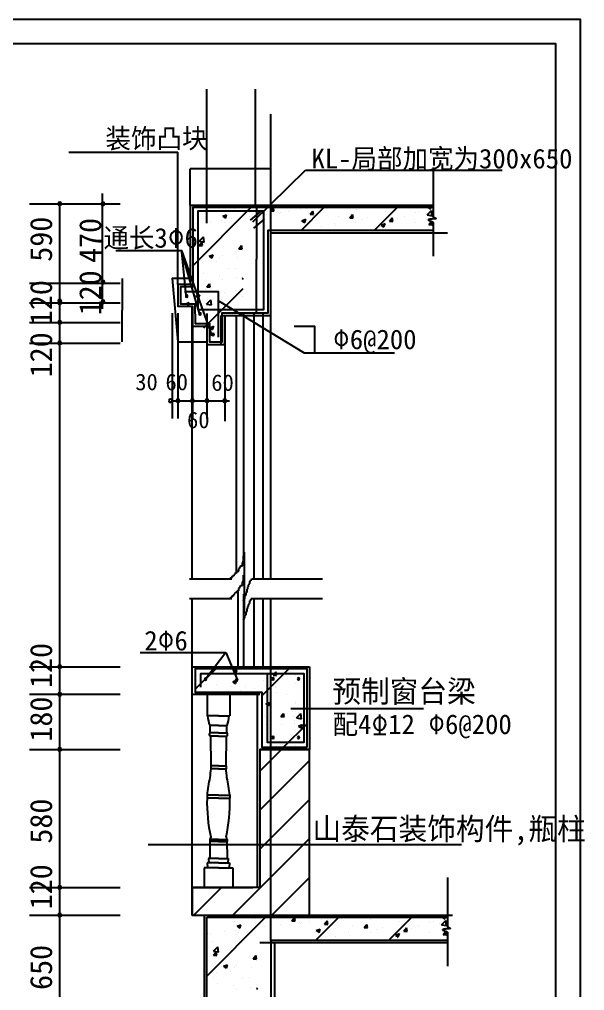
# Model space of a CAD drawing. Header units: metres. Extents: x -145924 to -103939, y 35209 to 64909.
# Drawn here: x -115464 to -103939, y 45110 to 64909 of the extents above; entities that cross this region are included whole.
import ezdxf

# ---------------------------------------------------------------- set-up
doc = ezdxf.new("R2010")
doc.units = ezdxf.units.M
for name, color, linetype in [('1', 3, 'Continuous'), ('31', 4, 'Continuous'), ('CCX', 151, 'Continuous'), ('COL', 21, 'Continuous'), ('TEXT', 30, 'Continuous')]:
    doc.layers.add(name, color=color, linetype=linetype)
doc.dimstyles.get("Standard").update_dxf_attribs({"dimtxt": 2.5, "dimasz": 2.5, "dimexe": 1.25, "dimexo": 0.625, "dimtad": 1, "dimcen": 2.5, "dimazin": 3, "dimtfac": 1, "dimtmove": 0, "dimatfit": 3})

# ---------------------------------------------------------------- blocks, each defined once
blk = doc.blocks.new('STS')
at = {"layer": 'COL', "color": 8, "linetype": 'BYBLOCK'}
for p, q in [((-124, 500), (-124, 445.52)), ((-14, 500), (-14, 445.52)), ((-69, 445.52), (-124, 445.52)), ((-69, 445.52), (-14, 445.52)), ((-69, 420.52), (-111, 420.52)), ((-109, 401.52), (-109, 420.52)), ((-69, 420.52), (-27, 420.52)), ((-29, 401.52), (-29, 420.52)), ((-69, 401.52), (-111, 401.52)), ((-69, 392.52), (-111, 392.52)), ((-107, 392.52), (-105.03, 315.52)), ((-69, 401.52), (-27, 401.52)), ((-69, 392.52), (-27, 392.52)), ((-31, 392.52), (-32.97, 315.52)), ((-106, 315.52), (-106, 307.52)), ((-69, 315.52), (-106, 315.52)), ((-69, 307.52), (-106, 307.52)), ((-69, 315.52), (-32, 315.52)), ((-69, 307.52), (-32, 307.52)), ((-32, 315.52), (-32, 307.52)), ((-124, 238.52), (-124, 230.52)), ((-69, 238.52), (-124, 238.52)), ((-69, 230.52), (-124, 230.52)), ((-69, 238.52), (-14, 238.52)), ((-69, 230.52), (-14, 230.52)), ((-14, 238.52), (-14, 230.52)), ((-106, 130.52), (-109.82, 123.52)), ((-32, 130.52), (-28.18, 123.52)), ((-111, 123.52), (-111, 117.52)), ((-69, 123.52), (-111, 123.52)), ((-110, 117.52), (-111, 77.52)), ((-69, 117.52), (-111, 117.52)), ((-69, 123.52), (-27, 123.52)), ((-69, 117.52), (-27, 117.52)), ((-28, 117.52), (-27, 77.52)), ((-27, 123.52), (-27, 117.52)), ((-123, 62.52), (-121, 49.52)), ((-69, 62.52), (-123, 62.52)), ((-117, 73.52), (-115, 62.52)), ((-69, 73.52), (-117, 73.52)), ((-69, 73.52), (-21, 73.52)), ((-69, 62.52), (-15, 62.52)), ((-21, 73.52), (-23, 62.52)), ((-15, 62.52), (-17, 49.52)), ((-138, 49.52), (-138, 0)), ((-69, 49.52), (-138, 49.52)), ((-69, 49.52), (0, 49.52)), ((0, 49.52), (0, 0))]:
    blk.add_line(p, q, dxfattribs=at)
for centre, radius, start, end in [((-58.69, 455.94), 63.18, 189.5, 214.11), ((-79.31, 455.94), 63.18, 325.89, 350.5), ((-107, 397.02), 6.02, 131.63, 228.37), ((-31, 397.02), 6.02, 311.63, 48.37), ((674, 160.02), 793.82, 169.29, 170.98), ((-812, 160.02), 793.82, 9.02, 10.71), ((64.7, 206.22), 191.44, 155.86, 170.29), ((-202.7, 206.22), 191.44, 9.71, 24.14), ((110, 221.02), 234.19, 177.68, 202.73), ((-248, 221.02), 234.19, 337.27, 2.32), ((-118.5, 80.02), 7.91, 304.7, 341.57), ((-19.5, 80.02), 7.91, 198.43, 235.3)]:
    blk.add_arc(centre, radius, start, end, dxfattribs=at)
blk = doc.blocks.new('*D36')
for p, q in [((-111813.795, 61863.03), (-111981.76, 61863.03)), ((-111981.51, 61123.36), (-111981.51, 61863.03)), ((-111643.83, 61863.03), (-111811.795, 61863.03)), ((-111644.08, 61123.36), (-111644.08, 61863.03))]:
    blk.add_line(p, q)
at = {"layer": 'Defpoints'}
for p in [(-111644.08, 61863.03), (-111981.51, 61123.36), (-111644.08, 61123.36)]:
    blk.add_point(p, dxfattribs=at)
at = {"layer": 'CCX', "insert": (-111812.795, 61863.03), "char_height": 1, "attachment_point": 5}
blk.add_mtext('50', dxfattribs=at)
blk = doc.blocks.new('*D37')
for p, q in [((-110992.235, 61863.03), (-111644.33, 61863.03)), ((-111644.08, 60758.28), (-111644.08, 61863.03)), ((-110337.14, 61863.03), (-110989.235, 61863.03)), ((-110337.39, 60758.28), (-110337.39, 61863.03))]:
    blk.add_line(p, q)
at = {"layer": 'Defpoints'}
for p in [(-110337.39, 61863.03), (-111644.08, 60758.28), (-110337.39, 60758.28)]:
    blk.add_point(p, dxfattribs=at)
at = {"layer": 'CCX', "insert": (-110990.735, 61863.03), "char_height": 1, "attachment_point": 5}
blk.add_mtext('250', dxfattribs=at)
blk = doc.blocks.new('*D38')
for p, q in [((-113370.95, 59627.91), (-113370.95, 58983.35)), ((-113371.2, 58983.35), (-113371.45, 58983.35)), ((-113370.95, 58338.79), (-113370.95, 58983.35)), ((-113370.95, 58983.35), (-113370.95, 58983.35)), ((-113370.7, 58983.35), (-113370.45, 58983.35))]:
    blk.add_line(p, q)
at = {"layer": 'Defpoints'}
for p in [(-113370.95, 59627.91), (-113370.95, 58983.35), (-113370.95, 58338.79)]:
    blk.add_point(p, dxfattribs=at)
at = {"layer": '31', "insert": (-113370.95, 58984.475), "char_height": 1, "attachment_point": 5}
blk.add_mtext('350', dxfattribs=at)
blk = doc.blocks.new('*D39')
for p, q in [((-110629.82, 61123.36), (-110629.82, 60020.86)), ((-110630.07, 60020.86), (-110630.32, 60020.86)), ((-110629.82, 58918.36), (-110629.82, 60020.86)), ((-110629.82, 60020.86), (-110629.82, 60020.86)), ((-110629.57, 60020.86), (-110629.32, 60020.86))]:
    blk.add_line(p, q)
at = {"layer": 'Defpoints'}
for p in [(-110629.82, 61123.36), (-110629.82, 60020.86), (-110629.82, 58918.36)]:
    blk.add_point(p, dxfattribs=at)
at = {"layer": 'CCX', "insert": (-110629.82, 60021.985), "char_height": 1, "attachment_point": 5}
blk.add_mtext('650', dxfattribs=at)

msp = doc.modelspace()

# ---------------------------------------------------------------- linework, layer by layer
for p, q in [((-111936.51, 59879.81), (-110737.96, 61078.36)), ((-111363.19, 61001.14), (-111363.19, 61001.14)), ((-111143.71, 61078.36), (-111079.97, 61072.78)), ((-111079.89, 61072.64), (-111080.94, 61078.36)), ((-110340.3, 61008.07), (-110286.06, 61072.7)), ((-110340.3, 61008.07), (-110273.05, 61002.19)), ((-110272.97, 61002.05), (-110285.98, 61072.56)), ((-109972.61, 60984.05), (-109972.61, 60984.05)), ((-109798.74, 61076.14), (-109798.74, 61076.14)), ((-109724.25, 61027.31), (-109724.25, 61027.31)), ((-109718.91, 60605.86), (-109246.41, 61078.36)), ((-109618.79, 61047.48), (-109618.79, 61047.48)), ((-109533.38, 60937.47), (-109479.14, 61002.11)), ((-109466.05, 60931.45), (-109479.06, 61001.97)), ((-109198.19, 61050.76), (-109198.19, 61050.76)), ((-108597.64, 61025.39), (-108597.64, 61025.39)), ((-108227.35, 60605.86), (-107754.85, 61078.36)), ((-107997.09, 61000.01), (-107997.09, 61000.01)), ((-107317.99, 60992.9), (-107317.99, 60992.9)), ((-107146.29, 60922.21), (-107058.67, 61013.53)), ((-107140.42, 61078.36), (-107084.73, 61040.8)), ((-107084.66, 61040.66), (-107072, 61078.36)), ((-107046.16, 60906.56), (-107058.59, 61013.4)), ((-111568.52, 60784.51), (-111568.52, 60784.51)), ((-111348.96, 60811.9), (-111348.96, 60811.9)), ((-111319.49, 60895.9), (-111240.72, 60926.13)), ((-111319.49, 60895.9), (-111263.53, 60858.15)), ((-111263.45, 60858.01), (-111240.64, 60925.99)), ((-111142.45, 60840.6), (-111142.45, 60840.6)), ((-110764.65, 60896.25), (-110764.65, 60896.25)), ((-110762.64, 60975.77), (-110762.64, 60975.77)), ((-110628.7, 60871.43), (-110628.7, 60871.43)), ((-110431.95, 60934.14), (-110431.95, 60934.14)), ((-110187.04, 60975.46), (-110187.04, 60975.46)), ((-110162.09, 60950.4), (-110162.09, 60950.4)), ((-110150.32, 60971.22), (-110150.32, 60971.22)), ((-109702.72, 60805.8), (-109623.94, 60836.03)), ((-109702.72, 60805.8), (-109646.76, 60768.05)), ((-109646.68, 60767.91), (-109623.87, 60835.89)), ((-109561.54, 60925.02), (-109561.54, 60925.02)), ((-109533.38, 60937.47), (-109466.13, 60931.59)), ((-108960.99, 60899.65), (-108960.99, 60899.65)), ((-108726.46, 60866.88), (-108672.22, 60931.51)), ((-108726.46, 60866.88), (-108659.22, 60860.99)), ((-108659.14, 60860.85), (-108672.14, 60931.37)), ((-108470.55, 60836.53), (-108470.55, 60836.53)), ((-108360.44, 60874.27), (-108360.44, 60874.27)), ((-107919.54, 60796.28), (-107865.31, 60860.92)), ((-107919.54, 60796.28), (-107852.3, 60790.4)), ((-107902.3, 60908.55), (-107902.3, 60908.55)), ((-107891.51, 60863.84), (-107891.51, 60863.84)), ((-107852.22, 60790.25), (-107865.23, 60860.77)), ((-107759.89, 60848.9), (-107759.89, 60848.9)), ((-107609.87, 60900.92), (-107609.87, 60900.92)), ((-107396.54, 60974.64), (-107396.54, 60974.64)), ((-107183.8, 60957.02), (-107183.8, 60957.02)), ((-107159.34, 60823.52), (-107159.34, 60823.52)), ((-107146.29, 60922.21), (-107046.24, 60906.69)), ((-107112.62, 60725.68), (-107058.39, 60790.32)), ((-107045.3, 60719.66), (-107058.31, 60790.18)), ((-111917.21, 60739.88), (-111917.21, 60739.88)), ((-111850.15, 60747.43), (-111850.15, 60747.43)), ((-111284.78, 60758.82), (-111284.78, 60758.82)), ((-109632.47, 60672.97), (-109632.47, 60672.97)), ((-109309.71, 60677.13), (-109309.71, 60677.13)), ((-109048.16, 60757.32), (-109048.16, 60757.32)), ((-109028.07, 60714.21), (-109028.07, 60714.21)), ((-108602, 60770.31), (-108602, 60770.31)), ((-108085.95, 60715.7), (-108007.17, 60745.93)), ((-108085.95, 60715.7), (-108029.98, 60677.95)), ((-108050.81, 60650.66), (-108050.81, 60650.66)), ((-108029.91, 60677.81), (-108007.09, 60745.79)), ((-107394.72, 60763.28), (-107394.72, 60763.28)), ((-107331.67, 60618.4), (-107331.67, 60618.4)), ((-107112.62, 60725.68), (-107045.38, 60719.8)), ((-111824.21, 60580.41), (-111824.21, 60580.41)), ((-111799.73, 60384.95), (-111712.1, 60476.27)), ((-111699.59, 60369.31), (-111712.02, 60476.15)), ((-111438.4, 60396.89), (-111438.4, 60396.89)), ((-111362.64, 60437.39), (-111362.64, 60437.39)), ((-111223.66, 60555.04), (-111223.66, 60555.04)), ((-111930.89, 60365.37), (-111930.89, 60365.37)), ((-111864.47, 60340.79), (-111864.47, 60340.79)), ((-111799.73, 60384.95), (-111699.67, 60369.43)), ((-111798.04, 60303.05), (-111743.8, 60367.68)), ((-111798.04, 60303.05), (-111730.79, 60297.16)), ((-111730.71, 60297.02), (-111743.72, 60367.54)), ((-110991.12, 60232.45), (-110936.88, 60297.08)), ((-110991.12, 60232.45), (-110923.87, 60226.57)), ((-110923.8, 60226.43), (-110936.8, 60296.94)), ((-111593.22, 60080.1), (-111514.45, 60110.34)), ((-111593.22, 60080.1), (-111537.26, 60042.36)), ((-111537.18, 60042.22), (-111514.37, 60110.2)), ((-111376.32, 60062.89), (-111376.32, 60062.89)), ((-111331.23, 60087.57), (-111331.23, 60087.57)), ((-111023.86, 60046.71), (-111023.86, 60046.71)), ((-111806.09, 59854.43), (-111806.09, 59854.43)), ((-111734.35, 59953.17), (-111734.35, 59953.17)), ((-111442.74, 59980.17), (-111442.74, 59980.17)), ((-111205.54, 59829.05), (-111205.54, 59829.05)), ((-111061.66, 59840.56), (-111061.66, 59840.56)), ((-111717.75, 59727.94), (-111717.75, 59727.94)), ((-111390, 59688.38), (-111390, 59688.38)), ((-111319.81, 59603), (-111319.81, 59603)), ((-111038.18, 59640.08), (-111038.18, 59640.08)), ((-110921.7, 59627.15), (-110901.51, 59634.91)), ((-110921.7, 59627.15), (-110901.51, 59613.54)), ((-111701.18, 58623.58), (-110901.51, 59423.26)), ((-111666.56, 59408.32), (-111666.56, 59408.32)), ((-111641.94, 59456.83), (-111587.7, 59521.46)), ((-111641.94, 59456.83), (-111574.7, 59450.95)), ((-111574.62, 59450.81), (-111587.63, 59521.32)), ((-111866.95, 59264.31), (-111788.17, 59294.54)), ((-111866.95, 59264.31), (-111810.99, 59226.56)), ((-111810.91, 59226.42), (-111788.1, 59294.41)), ((-111403.68, 59313.87), (-111403.68, 59313.87)), ((-111288.1, 59334.24), (-111288.1, 59334.24)), ((-111066.01, 59382.95), (-111066.01, 59382.95)), ((-110908.06, 59252.46), (-110908.06, 59252.46)), ((-112078.76, 59109.66), (-111999.99, 59139.9)), ((-112022.72, 59071.78), (-111999.91, 59139.76)), ((-111928.29, 59009.73), (-111928.29, 59009.73)), ((-111861.87, 59092.45), (-111861.87, 59092.45)), ((-111816.78, 59117.13), (-111816.78, 59117.13)), ((-111650.57, 59102.86), (-111562.95, 59194.18)), ((-111650.57, 59102.86), (-111550.52, 59087.34)), ((-111615.77, 59159.29), (-111615.77, 59159.29)), ((-111550.44, 59087.21), (-111562.87, 59194.05)), ((-111334.13, 59196.36), (-111334.13, 59196.36)), ((-111211.21, 59099.38), (-111211.21, 59099.38)), ((-111691.08, 58858.61), (-111691.08, 58858.61)), ((-111425.95, 58941.23), (-111425.95, 58941.23)), ((-111417.36, 58939.37), (-111417.36, 58939.37)), ((-111350.19, 58981.73), (-111350.19, 58981.73)), ((-111875.55, 58717.94), (-111875.55, 58717.94)), ((-111802.87, 58712.15), (-111802.87, 58712.15)), ((-111580.77, 58624.44), (-111502, 58654.68)), ((-111580.77, 58624.44), (-111524.81, 58586.7)), ((-111524.73, 58586.56), (-111501.92, 58654.54)), ((-111363.87, 58607.23), (-111363.87, 58607.23)), ((-111318.78, 58631.91), (-111318.78, 58631.91)), ((-111430.29, 58524.51), (-111430.29, 58524.51)), ((-111877.69, 51251.55), (-111461.75, 51667.49)), ((-111545.77, 51509.58), (-111545.77, 51509.58)), ((-111369.73, 51575.37), (-111369.73, 51575.37)), ((-111096.94, 51611.99), (-111050.38, 51667.49)), ((-111096.94, 51611.99), (-111029.7, 51606.11)), ((-111029.62, 51605.97), (-111040.96, 51667.49)), ((-110977.52, 51581.6), (-110977.52, 51581.6)), ((-110519.08, 51118.6), (-109970.2, 51667.49)), ((-110393.21, 51665.95), (-110393.21, 51665.95)), ((-110290.02, 51541.4), (-110235.79, 51606.03)), ((-110290.02, 51541.4), (-110222.78, 51535.51)), ((-110222.7, 51535.37), (-110235.71, 51605.89)), ((-109825.87, 51537.74), (-109825.87, 51537.74)), ((-111450.53, 51341.88), (-111450.53, 51341.88)), ((-111138.04, 51312.51), (-111138.04, 51312.51)), ((-111113.95, 51407.38), (-111035.18, 51437.62)), ((-111113.95, 51407.38), (-111057.99, 51369.64)), ((-111057.91, 51369.5), (-111035.1, 51437.48)), ((-110849.98, 51316.5), (-110849.98, 51316.5)), ((-110481.95, 51425.13), (-110481.95, 51425.13)), ((-110406.89, 51291.45), (-110406.89, 51291.45)), ((-110249.43, 51291.13), (-110249.43, 51291.13)), ((-110247.48, 51318.37), (-110247.48, 51318.37)), ((-109829.27, 51370.66), (-109829.27, 51370.66)), ((-110991.2, 51207.1), (-110991.2, 51207.1)), ((-110955.19, 51225.2), (-110955.19, 51225.2)), ((-110673.56, 51262.27), (-110673.56, 51262.27)), ((-110212.39, 51178.11), (-110212.39, 51178.11)), ((-110012.23, 51140.01), (-110012.23, 51140.01)), ((-109648.88, 51265.76), (-109648.88, 51265.76)), ((-110442.43, 50954.44), (-110363.66, 50984.68)), ((-110442.43, 50954.44), (-110386.47, 50916.69)), ((-110420.57, 50916.94), (-110420.57, 50916.94)), ((-110386.39, 50916.55), (-110363.58, 50984.54)), ((-109842.95, 50996.15), (-109842.95, 50996.15)), ((-109832.94, 50968.19), (-109832.94, 50968.19)), ((-110473.25, 50719.28), (-110473.25, 50719.28)), ((-110133.93, 50695.18), (-110079.69, 50759.82)), ((-110133.93, 50695.18), (-110066.69, 50689.3)), ((-110066.6, 50689.16), (-110079.61, 50759.68)), ((-109872.7, 50693.91), (-109872.7, 50693.91)), ((-109815.11, 50667.53), (-109727.49, 50758.85)), ((-109782.74, 50784.41), (-109782.74, 50784.41)), ((-109714.98, 50651.88), (-109727.41, 50758.72)), ((-110438.82, 50671.8), (-110438.82, 50671.8)), ((-110434.25, 50542.43), (-110434.25, 50542.43)), ((-110128.9, 50524.48), (-110128.9, 50524.48)), ((-110076.14, 50069.99), (-109596.58, 50549.55)), ((-109856.63, 50621.65), (-109856.63, 50621.65)), ((-109847.26, 50561.56), (-109847.26, 50561.56)), ((-109815.11, 50667.53), (-109715.06, 50652.01)), ((-109770.91, 50501.49), (-109692.14, 50531.73)), ((-109770.91, 50501.49), (-109714.95, 50463.75)), ((-109714.87, 50463.61), (-109692.06, 50531.59)), ((-110447.93, 50167.93), (-110447.93, 50167.93)), ((-110143.22, 50117.84), (-110143.22, 50117.84)), ((-110091.78, 50119.04), (-110091.78, 50119.04)), ((-109870.31, 50247.14), (-109870.31, 50247.14)), ((-109829.19, 50113.17), (-109829.19, 50113.17)), ((-109717.14, 50173.94), (-109717.14, 50173.94)), ((-110564.08, 49582.05), (-110121.14, 50024.99)), ((-110424.85, 50080.77), (-110424.85, 50080.77)), ((-110564.08, 48786.55), (-109551.58, 49799.05)), ((-110564.08, 47991.06), (-109551.58, 49003.56)), ((-111109.66, 46649.99), (-109551.58, 48208.06)), ((-110314.16, 46649.99), (-109551.58, 47412.57)), ((-111905.15, 46649.99), (-111342.65, 47212.49)), ((-111644.08, 45406.44), (-110445.54, 46604.99)), ((-110714.01, 46604.99), (-110650.27, 46599.41)), ((-110650.19, 46599.27), (-110651.24, 46604.99)), ((-109910.6, 46534.7), (-109856.36, 46599.33)), ((-109910.6, 46534.7), (-109843.35, 46528.81)), ((-109843.27, 46528.67), (-109856.28, 46599.19)), ((-109426.48, 46132.49), (-108953.98, 46604.99)), ((-109369.04, 46602.76), (-109369.04, 46602.76)), ((-109294.55, 46553.94), (-109294.55, 46553.94)), ((-109240.95, 46464.1), (-109186.72, 46528.74)), ((-109189.09, 46574.11), (-109189.09, 46574.11)), ((-109173.63, 46458.08), (-109186.64, 46528.59)), ((-108905.77, 46577.39), (-108905.77, 46577.39)), ((-108305.22, 46552.02), (-108305.22, 46552.02)), ((-107934.93, 46132.49), (-107462.43, 46604.99)), ((-106853.87, 46448.84), (-106766.24, 46540.16)), ((-106847.99, 46604.99), (-106792.31, 46567.43)), ((-106792.23, 46567.28), (-106779.58, 46604.99)), ((-106753.73, 46433.19), (-106766.16, 46540.03)), ((-111070.77, 46527.77), (-111070.77, 46527.77)), ((-111056.54, 46338.52), (-111056.54, 46338.52)), ((-111027.06, 46422.52), (-110948.29, 46452.76)), ((-111027.06, 46422.52), (-110971.1, 46384.78)), ((-110971.02, 46384.64), (-110948.21, 46452.62)), ((-110850.02, 46367.23), (-110850.02, 46367.23)), ((-110472.23, 46422.87), (-110472.23, 46422.87)), ((-110336.27, 46398.06), (-110336.27, 46398.06)), ((-110332.94, 46502.4), (-110332.94, 46502.4)), ((-110139.53, 46460.77), (-110139.53, 46460.77)), ((-109757.34, 46502.08), (-109757.34, 46502.08)), ((-109732.39, 46477.02), (-109732.39, 46477.02)), ((-109720.62, 46497.84), (-109720.62, 46497.84)), ((-109542.91, 46510.68), (-109542.91, 46510.68)), ((-109410.29, 46332.42), (-109331.52, 46362.66)), ((-109410.29, 46332.42), (-109354.33, 46294.68)), ((-109354.25, 46294.54), (-109331.44, 46362.52)), ((-109269.11, 46451.65), (-109269.11, 46451.65)), ((-109240.95, 46464.1), (-109173.71, 46458.22)), ((-108668.56, 46426.27), (-108668.56, 46426.27)), ((-108434.04, 46393.5), (-108379.8, 46458.14)), ((-108434.04, 46393.5), (-108366.79, 46387.62)), ((-108366.71, 46387.48), (-108379.72, 46458)), ((-108178.12, 46363.16), (-108178.12, 46363.16)), ((-108068.01, 46400.9), (-108068.01, 46400.9)), ((-107704.67, 46526.64), (-107704.67, 46526.64)), ((-107627.12, 46322.91), (-107572.88, 46387.54)), ((-107609.88, 46435.18), (-107609.88, 46435.18)), ((-107599.08, 46390.47), (-107599.08, 46390.47)), ((-107559.79, 46316.88), (-107572.8, 46387.4)), ((-107467.46, 46375.53), (-107467.46, 46375.53)), ((-107317.45, 46427.55), (-107317.45, 46427.55)), ((-107104.12, 46501.27), (-107104.12, 46501.27)), ((-107025.57, 46519.53), (-107025.57, 46519.53)), ((-106891.38, 46483.64), (-106891.38, 46483.64)), ((-106866.91, 46350.15), (-106866.91, 46350.15)), ((-106853.87, 46448.84), (-106753.81, 46433.32)), ((-111624.78, 46266.5), (-111624.78, 46266.5)), ((-111557.73, 46274.06), (-111557.73, 46274.06)), ((-111276.1, 46311.13), (-111276.1, 46311.13)), ((-110992.36, 46285.44), (-110992.36, 46285.44)), ((-109340.05, 46199.6), (-109340.05, 46199.6)), ((-109017.28, 46203.76), (-109017.28, 46203.76)), ((-108755.74, 46283.95), (-108755.74, 46283.95)), ((-108735.65, 46240.84), (-108735.65, 46240.84)), ((-108309.58, 46296.93), (-108309.58, 46296.93)), ((-107793.52, 46242.33), (-107714.75, 46272.56)), ((-107793.52, 46242.33), (-107737.56, 46204.58)), ((-107758.38, 46177.29), (-107758.38, 46177.29)), ((-107737.48, 46204.44), (-107714.67, 46272.42)), ((-107627.12, 46322.91), (-107559.87, 46317.03)), ((-107102.3, 46289.91), (-107102.3, 46289.91)), ((-107039.25, 46145.02), (-107039.25, 46145.02)), ((-106820.2, 46252.31), (-106765.96, 46316.95)), ((-106820.2, 46252.31), (-106752.96, 46246.43)), ((-106752.88, 46246.29), (-106765.89, 46316.8)), ((-111531.79, 46107.04), (-111531.79, 46107.04)), ((-111507.3, 45911.58), (-111419.68, 46002.9)), ((-111407.17, 45895.93), (-111419.6, 46002.77)), ((-111070.22, 45964.02), (-111070.22, 45964.02)), ((-110931.24, 46081.67), (-110931.24, 46081.67)), ((-111638.46, 45892), (-111638.46, 45892)), ((-111572.05, 45867.42), (-111572.05, 45867.42)), ((-111507.3, 45911.58), (-111407.25, 45896.06)), ((-111505.61, 45829.67), (-111451.38, 45894.31)), ((-111505.61, 45829.67), (-111438.37, 45823.79)), ((-111438.29, 45823.65), (-111451.3, 45894.17)), ((-111145.98, 45923.51), (-111145.98, 45923.51)), ((-110698.69, 45759.08), (-110644.46, 45823.71)), ((-110698.69, 45759.08), (-110631.45, 45753.19)), ((-110631.37, 45753.05), (-110644.38, 45823.57)), ((-111300.79, 45606.73), (-111222.02, 45636.97)), ((-111300.79, 45606.73), (-111244.83, 45568.98)), ((-111244.75, 45568.84), (-111221.94, 45636.83)), ((-111083.9, 45589.51), (-111083.9, 45589.51)), ((-111038.81, 45614.2), (-111038.81, 45614.2)), ((-110731.43, 45573.34), (-110731.43, 45573.34)), ((-111513.66, 45381.05), (-111513.66, 45381.05)), ((-111441.93, 45479.8), (-111441.93, 45479.8)), ((-111150.32, 45506.8), (-111150.32, 45506.8)), ((-110913.11, 45355.68), (-110913.11, 45355.68)), ((-110769.24, 45367.19), (-110769.24, 45367.19)), ((-111425.32, 45254.57), (-111425.32, 45254.57)), ((-111097.58, 45215.01), (-111097.58, 45215.01)), ((-110745.76, 45166.7), (-110745.76, 45166.7)), ((-110629.27, 45153.78), (-110609.08, 45161.53)), ((-110629.27, 45153.78), (-110609.08, 45140.16)), ((-111027.39, 45129.63), (-111027.39, 45129.63))]:
    msp.add_line(p, q)
for points in [[(-145923.91, 35208.77), (-104023.91, 35208.77), (-104023.91, 64908.77), (-145923.91, 64908.77)], [(-143423.91, 35708.77), (-104523.91, 35708.77), (-104523.91, 64408.77), (-143423.91, 64408.77)]]:
    msp.add_lwpolyline(points, close=True)
for points in [[(-110468.26, 61002.44), (-111825.42, 61002.44), (-111825.42, 58994.85), (-110479.11, 58994.85), (-110479.11, 61002.44)], [(-110750.55, 60817.96), (-110531.97, 61002.44)], [(-110685.4, 60655.18), (-110466.83, 60839.66)], [(-112096.85, 59363.82), (-111412.84, 59363.82), (-111412.84, 58430.56)], [(-109859.57, 58656.65), (-109449.16, 58656.65), (-109449.16, 58096.69)], [(-111766.13, 51293.27), (-111766.13, 51575.49), (-109666.8, 51575.49), (-109666.8, 50164.38), (-110403.41, 50164.38), (-110403.41, 51575.49)]]:
    msp.add_lwpolyline(points)
for points in [[(-112073.42, 59266.15, 1), (-112033.42, 59266.15, 1)], [(-111801.99, 58908.04, 1), (-111761.99, 58908.04, 1)], [(-111530.56, 58484.82, 1), (-111490.56, 58484.82, 1)], [(-111689.72, 51459.52, 1), (-111649.72, 51459.52, 1)], [(-110313.69, 51464.45, 1), (-110273.69, 51464.45, 1)], [(-109792.19, 51464.45, 1), (-109752.19, 51464.45, 1)], [(-111055.18, 51437.62, 1), (-111015.18, 51437.62, 1)], [(-110313.69, 50267.03, 1), (-110273.69, 50267.03, 1)], [(-109792.19, 50267.03, 1), (-109752.19, 50267.03, 1)]]:
    msp.add_lwpolyline(points, format="xyb", close=True)
at = {"layer": '1'}
for p, q in [((-111644.08, 61123.36), (-111644.08, 63489.84)), ((-110649.08, 61123.36), (-110649.08, 63489.84)), ((-107030.38, 61889.36), (-107030.38, 60886.18)), ((-111981.51, 61123.36), (-107030.38, 61123.36)), ((-107123.76, 60824.31), (-107128.26, 60824.31)), ((-107128.26, 60824.31), (-107128.26, 60817.56)), ((-107128.26, 60817.56), (-107126.01, 60817.56)), ((-107126.01, 60817.56), (-107126.01, 60815.31)), ((-107126.01, 60815.31), (-107109.13, 60815.31)), ((-107104.63, 60829.93), (-107123.76, 60829.93)), ((-107123.76, 60829.93), (-107123.76, 60824.31)), ((-107109.13, 60815.31), (-107109.13, 60810.81)), ((-107109.13, 60810.81), (-107106.88, 60810.81)), ((-107106.88, 60810.81), (-107106.88, 60806.31)), ((-107106.88, 60806.31), (-107097.88, 60806.31)), ((-107097.88, 60832.18), (-107104.63, 60832.18)), ((-107104.63, 60832.18), (-107104.63, 60829.93)), ((-107059.63, 60836.68), (-107097.88, 60836.68)), ((-107097.88, 60836.68), (-107097.88, 60832.18)), ((-107097.88, 60806.31), (-107097.88, 60804.06)), ((-107097.88, 60804.06), (-107092.26, 60804.06)), ((-107092.26, 60804.06), (-107092.26, 60801.81)), ((-107092.26, 60801.81), (-107078.76, 60801.81)), ((-107078.76, 60801.81), (-107078.76, 60797.31)), ((-107078.76, 60797.31), (-107059.63, 60797.31)), ((-107046.13, 60838.93), (-107059.63, 60838.93)), ((-107059.63, 60838.93), (-107059.63, 60836.68)), ((-107059.63, 60797.31), (-107059.63, 60791.68)), ((-107059.63, 60791.68), (-107055.13, 60791.68)), ((-107055.13, 60791.68), (-107055.13, 60787.18)), ((-107055.13, 60787.18), (-107046.13, 60787.18)), ((-107031.51, 60841.18), (-107046.13, 60841.18)), ((-107046.13, 60841.18), (-107046.13, 60838.93)), ((-107046.13, 60787.18), (-107046.13, 60784.93)), ((-107046.13, 60784.93), (-107039.38, 60784.93)), ((-107039.38, 60784.93), (-107039.38, 60782.68)), ((-107031.51, 60888.43), (-107027.01, 60888.43)), ((-106994.38, 60843.43), (-107031.51, 60843.43)), ((-107031.51, 60843.43), (-107031.51, 60841.18)), ((-107027.01, 60888.43), (-107027.01, 60895.18)), ((-107027.01, 60895.18), (-107024.76, 60895.18)), ((-107024.76, 60895.18), (-107024.76, 60886.18)), ((-107024.76, 60886.18), (-107022.51, 60886.18)), ((-107022.51, 60886.18), (-107022.51, 60882.81)), ((-107022.51, 60882.81), (-107020.26, 60882.81)), ((-107020.26, 60882.81), (-107020.26, 60880.56)), ((-107020.26, 60880.56), (-107015.76, 60880.56)), ((-107015.76, 60880.56), (-107015.76, 60878.31)), ((-107015.76, 60878.31), (-107013.51, 60878.31)), ((-107013.51, 60878.31), (-107013.51, 60876.06)), ((-107013.51, 60876.06), (-107007.88, 60876.06)), ((-107007.88, 60876.06), (-107007.88, 60873.81)), ((-107007.88, 60873.81), (-107003.38, 60873.81)), ((-107003.38, 60873.81), (-107003.38, 60871.56)), ((-107003.38, 60871.56), (-106989.88, 60871.56)), ((-106970.76, 60845.68), (-106994.38, 60845.68)), ((-106994.38, 60845.68), (-106994.38, 60843.43)), ((-106989.88, 60871.56), (-106989.88, 60862.56)), ((-106989.88, 60862.56), (-106979.76, 60862.56)), ((-106979.76, 60862.56), (-106979.76, 60858.06)), ((-106979.76, 60858.06), (-106977.51, 60858.06)), ((-106977.51, 60858.06), (-106977.51, 60852.43)), ((-106977.51, 60852.43), (-106970.76, 60852.43)), ((-106970.76, 60852.43), (-106970.76, 60850.18)), ((-106970.76, 60850.18), (-106968.51, 60850.18)), ((-106970.76, 60847.93), (-106970.76, 60845.68)), ((-106968.51, 60847.93), (-106970.76, 60847.93)), ((-106968.51, 60850.18), (-106968.51, 60847.93)), ((-107039.38, 60782.68), (-107036.01, 60782.68)), ((-107036.01, 60782.68), (-107036.01, 60778.18)), ((-107036.01, 60778.18), (-107033.76, 60778.18)), ((-107033.76, 60778.18), (-107033.76, 60773.68)), ((-107033.76, 60773.68), (-107031.51, 60773.68)), ((-107031.51, 60773.68), (-107031.51, 60771.43)), ((-107031.51, 60771.43), (-107029.26, 60771.43)), ((-107030.38, 60769.18), (-107030.38, 60083.73)), ((-107029.26, 60771.43), (-107029.26, 60769.18)), ((-107029.26, 60769.18), (-107027.01, 60769.18)), ((-110337.39, 60560.86), (-106731.83, 60560.86)), ((-110337.39, 58873.36), (-110337.39, 60560.86)), ((-111346.95, 58873.36), (-110856.51, 58873.36)), ((-111346.95, 58283.81), (-111346.95, 58873.36)), ((-111037.06, 53631.46), (-111037.06, 58873.36)), ((-110885.84, 53842.49), (-110885.84, 58900.58)), ((-110677.71, 53501.09), (-110677.71, 58900.58)), ((-110492.19, 53501.09), (-110492.19, 58900.58)), ((-110902.65, 53839.59), (-110902.65, 53862.09)), ((-110902.65, 53862.09), (-110891.4, 53862.09)), ((-110891.4, 53862.09), (-110891.4, 53974.59)), ((-110880.15, 54047.71), (-110880.15, 53192.71)), ((-111026.4, 53631.46), (-111026.4, 53659.59)), ((-111026.4, 53659.59), (-110987.03, 53659.59)), ((-110987.03, 53659.59), (-110987.03, 53704.59)), ((-110987.03, 53704.59), (-110975.78, 53704.59)), ((-110975.78, 53732.71), (-110964.53, 53732.71)), ((-110975.78, 53704.59), (-110975.78, 53732.71)), ((-110964.53, 53743.96), (-110953.28, 53743.96)), ((-110964.53, 53732.71), (-110964.53, 53743.96)), ((-110953.28, 53743.96), (-110953.28, 53766.46)), ((-110953.28, 53766.46), (-110913.9, 53766.46)), ((-110913.9, 53839.59), (-110902.65, 53839.59)), ((-110913.9, 53766.46), (-110913.9, 53839.59)), ((-111997.25, 53501.09), (-111133.28, 53501.09)), ((-111161.4, 53485.21), (-111161.4, 53524.59)), ((-111161.4, 53524.59), (-111144.53, 53524.59)), ((-111144.53, 53524.59), (-111144.53, 53535.84)), ((-111144.53, 53535.84), (-111122.03, 53535.84)), ((-111122.03, 53535.84), (-111122.03, 53558.34)), ((-111122.03, 53558.34), (-111110.78, 53558.34)), ((-111110.78, 53558.34), (-111110.78, 53569.59)), ((-111110.78, 53569.59), (-111088.28, 53569.59)), ((-111088.28, 53569.59), (-111088.28, 53586.46)), ((-111088.28, 53586.46), (-111071.4, 53586.46)), ((-111071.4, 53586.46), (-111071.4, 53608.96)), ((-111071.4, 53608.96), (-111060.15, 53608.96)), ((-111060.15, 53608.96), (-111060.15, 53631.46)), ((-111060.15, 53631.46), (-111026.4, 53631.46)), ((-110902.65, 53464.11), (-110891.4, 53464.11)), ((-110902.65, 53441.61), (-110902.65, 53464.11)), ((-110891.4, 53464.11), (-110891.4, 53576.61)), ((-110880.15, 53649.73), (-110880.15, 52794.73)), ((-110756.4, 53451.46), (-110756.4, 53462.71)), ((-110756.4, 53462.71), (-110745.15, 53462.71)), ((-110745.15, 53462.71), (-110745.15, 53485.21)), ((-110745.15, 53485.21), (-110722.65, 53485.21)), ((-110722.65, 53485.21), (-110722.65, 53513.34)), ((-110717.03, 53501.09), (-109284.03, 53501.09)), ((-111026.4, 53261.61), (-110987.03, 53261.61)), ((-111026.4, 53233.48), (-111026.4, 53261.61)), ((-111003.77, 51712.49), (-111003.77, 53261.61)), ((-110987.03, 53306.61), (-110975.78, 53306.61)), ((-110987.03, 53261.61), (-110987.03, 53306.61)), ((-110975.78, 53334.73), (-110964.53, 53334.73)), ((-110975.78, 53306.61), (-110975.78, 53334.73)), ((-110964.53, 53334.73), (-110964.53, 53345.98)), ((-110964.53, 53345.98), (-110953.28, 53345.98)), ((-110953.28, 53368.48), (-110913.9, 53368.48)), ((-110953.28, 53345.98), (-110953.28, 53368.48)), ((-110913.9, 53441.61), (-110902.65, 53441.61)), ((-110913.9, 53368.48), (-110913.9, 53441.61)), ((-110818.28, 53293.96), (-110807.03, 53293.96)), ((-110818.28, 53243.34), (-110818.28, 53293.96)), ((-110807.03, 53293.96), (-110807.03, 53338.96)), ((-110807.03, 53338.96), (-110795.78, 53338.96)), ((-110795.78, 53338.96), (-110795.78, 53378.34)), ((-110795.78, 53378.34), (-110778.9, 53378.34)), ((-110778.9, 53378.34), (-110778.9, 53400.84)), ((-110778.9, 53400.84), (-110767.65, 53400.84)), ((-110767.65, 53400.84), (-110767.65, 53451.46)), ((-110767.65, 53451.46), (-110756.4, 53451.46)), ((-111997.25, 53103.11), (-111133.28, 53103.11)), ((-111161.4, 53126.61), (-111144.53, 53126.61)), ((-111161.4, 53087.23), (-111161.4, 53126.61)), ((-111144.53, 53137.86), (-111122.03, 53137.86)), ((-111144.53, 53126.61), (-111144.53, 53137.86)), ((-111122.03, 53160.36), (-111110.78, 53160.36)), ((-111122.03, 53137.86), (-111122.03, 53160.36)), ((-111110.78, 53171.61), (-111088.28, 53171.61)), ((-111110.78, 53160.36), (-111110.78, 53171.61)), ((-111088.28, 53188.48), (-111071.4, 53188.48)), ((-111088.28, 53171.61), (-111088.28, 53188.48)), ((-111071.4, 53210.98), (-111060.15, 53210.98)), ((-111071.4, 53188.48), (-111071.4, 53210.98)), ((-111060.15, 53233.48), (-111026.4, 53233.48)), ((-111060.15, 53210.98), (-111060.15, 53233.48)), ((-110880.15, 53192.71), (-110891.4, 53192.71)), ((-110891.4, 53192.71), (-110891.4, 53063.34)), ((-110891.4, 53063.34), (-110891.4, 53074.59)), ((-110891.4, 53074.59), (-110880.15, 53074.59)), ((-110885.84, 51712.49), (-110885.84, 53192.71)), ((-110880.15, 53074.59), (-110880.15, 53097.09)), ((-110880.15, 53097.09), (-110868.9, 53097.09)), ((-110868.9, 53097.09), (-110868.9, 53147.71)), ((-110868.9, 53147.71), (-110852.03, 53147.71)), ((-110852.03, 53147.71), (-110852.03, 53170.21)), ((-110852.03, 53170.21), (-110840.78, 53170.21)), ((-110840.78, 53170.21), (-110840.78, 53220.84)), ((-110840.78, 53220.84), (-110829.53, 53220.84)), ((-110829.53, 53220.84), (-110829.53, 53243.34)), ((-110829.53, 53243.34), (-110818.28, 53243.34)), ((-110756.4, 53064.73), (-110745.15, 53064.73)), ((-110756.4, 53053.48), (-110756.4, 53064.73)), ((-110745.15, 53087.23), (-110722.65, 53087.23)), ((-110745.15, 53064.73), (-110745.15, 53087.23)), ((-110722.65, 53087.23), (-110722.65, 53115.36)), ((-110717.03, 53103.11), (-109284.03, 53103.11)), ((-110677.71, 51712.49), (-110677.71, 53103.11)), ((-110492.19, 51712.49), (-110492.19, 53103.11)), ((-110818.28, 52895.98), (-110807.03, 52895.98)), ((-110818.28, 52845.36), (-110818.28, 52895.98)), ((-110807.03, 52940.98), (-110795.78, 52940.98)), ((-110807.03, 52895.98), (-110807.03, 52940.98)), ((-110795.78, 52980.36), (-110778.9, 52980.36)), ((-110795.78, 52940.98), (-110795.78, 52980.36)), ((-110778.9, 53002.86), (-110767.65, 53002.86)), ((-110778.9, 52980.36), (-110778.9, 53002.86)), ((-110767.65, 53053.48), (-110756.4, 53053.48)), ((-110767.65, 53002.86), (-110767.65, 53053.48)), ((-110891.4, 52794.73), (-110891.4, 52665.36)), ((-110880.15, 52794.73), (-110891.4, 52794.73)), ((-110891.4, 52676.61), (-110880.15, 52676.61)), ((-110891.4, 52665.36), (-110891.4, 52676.61)), ((-110880.15, 52699.11), (-110868.9, 52699.11)), ((-110880.15, 52676.61), (-110880.15, 52699.11)), ((-110868.9, 52749.73), (-110852.03, 52749.73)), ((-110868.9, 52699.11), (-110868.9, 52749.73)), ((-110852.03, 52772.23), (-110840.78, 52772.23)), ((-110852.03, 52749.73), (-110852.03, 52772.23)), ((-110840.78, 52772.23), (-110840.78, 52822.86)), ((-110840.78, 52822.86), (-110829.53, 52822.86)), ((-110829.53, 52845.36), (-110818.28, 52845.36)), ((-110829.53, 52822.86), (-110829.53, 52845.36)), ((-111938.86, 46649.99), (-111938.86, 51712.49)), ((-111938.86, 51712.49), (-109551.58, 51712.49)), ((-109551.58, 51712.49), (-109551.58, 50024.99)), ((-111938.86, 51149.99), (-110564.08, 51149.99)), ((-110609.69, 47212.49), (-110609.69, 51149.99)), ((-110564.08, 50024.99), (-109551.58, 50024.99)), ((-106737.96, 47415.98), (-106737.96, 46412.81)), ((-111938.86, 47212.49), (-110701.36, 47212.49)), ((-111689.08, 44399.99), (-111689.08, 46649.99)), ((-111586.01, 46649.99), (-106634.89, 46649.99)), ((-106831.33, 46350.94), (-106835.83, 46350.94)), ((-106835.83, 46350.94), (-106835.83, 46344.19)), ((-106835.83, 46344.19), (-106833.58, 46344.19)), ((-106833.58, 46344.19), (-106833.58, 46341.94)), ((-106833.58, 46341.94), (-106816.71, 46341.94)), ((-106812.21, 46356.56), (-106831.33, 46356.56)), ((-106831.33, 46356.56), (-106831.33, 46350.94)), ((-106816.71, 46341.94), (-106816.71, 46337.44)), ((-106816.71, 46337.44), (-106814.46, 46337.44)), ((-106814.46, 46337.44), (-106814.46, 46332.94)), ((-106814.46, 46332.94), (-106805.46, 46332.94)), ((-106805.46, 46358.81), (-106812.21, 46358.81)), ((-106812.21, 46358.81), (-106812.21, 46356.56)), ((-106767.21, 46363.31), (-106805.46, 46363.31)), ((-106805.46, 46363.31), (-106805.46, 46358.81)), ((-106805.46, 46332.94), (-106805.46, 46330.69)), ((-106805.46, 46330.69), (-106799.83, 46330.69)), ((-106799.83, 46330.69), (-106799.83, 46328.44)), ((-106753.71, 46365.56), (-106767.21, 46365.56)), ((-106767.21, 46365.56), (-106767.21, 46363.31)), ((-106739.08, 46367.81), (-106753.71, 46367.81)), ((-106753.71, 46367.81), (-106753.71, 46365.56)), ((-106739.08, 46415.06), (-106734.58, 46415.06)), ((-106701.96, 46370.06), (-106739.08, 46370.06)), ((-106739.08, 46370.06), (-106739.08, 46367.81)), ((-106734.58, 46415.06), (-106734.58, 46421.81)), ((-106734.58, 46421.81), (-106732.33, 46421.81)), ((-106732.33, 46421.81), (-106732.33, 46412.81)), ((-106732.33, 46412.81), (-106730.08, 46412.81)), ((-106730.08, 46412.81), (-106730.08, 46409.44)), ((-106730.08, 46409.44), (-106727.83, 46409.44)), ((-106727.83, 46409.44), (-106727.83, 46407.19)), ((-106727.83, 46407.19), (-106723.33, 46407.19)), ((-106723.33, 46407.19), (-106723.33, 46404.94)), ((-106723.33, 46404.94), (-106721.08, 46404.94)), ((-106721.08, 46404.94), (-106721.08, 46402.69)), ((-106721.08, 46402.69), (-106715.46, 46402.69)), ((-106715.46, 46402.69), (-106715.46, 46400.44)), ((-106715.46, 46400.44), (-106710.96, 46400.44)), ((-106710.96, 46400.44), (-106710.96, 46398.19)), ((-106710.96, 46398.19), (-106697.46, 46398.19)), ((-106678.33, 46372.31), (-106701.96, 46372.31)), ((-106701.96, 46372.31), (-106701.96, 46370.06)), ((-106697.46, 46398.19), (-106697.46, 46389.19)), ((-106697.46, 46389.19), (-106687.33, 46389.19)), ((-106687.33, 46389.19), (-106687.33, 46384.69)), ((-106687.33, 46384.69), (-106685.08, 46384.69)), ((-106685.08, 46384.69), (-106685.08, 46379.06)), ((-106685.08, 46379.06), (-106678.33, 46379.06)), ((-106678.33, 46379.06), (-106678.33, 46376.81)), ((-106678.33, 46376.81), (-106676.08, 46376.81)), ((-106678.33, 46374.56), (-106678.33, 46372.31)), ((-106676.08, 46374.56), (-106678.33, 46374.56)), ((-106676.08, 46376.81), (-106676.08, 46374.56)), ((-106799.83, 46328.44), (-106786.33, 46328.44)), ((-106786.33, 46328.44), (-106786.33, 46323.94)), ((-106786.33, 46323.94), (-106767.21, 46323.94)), ((-106767.21, 46323.94), (-106767.21, 46318.31)), ((-106767.21, 46318.31), (-106762.71, 46318.31)), ((-106762.71, 46318.31), (-106762.71, 46313.81)), ((-106762.71, 46313.81), (-106753.71, 46313.81)), ((-106753.71, 46313.81), (-106753.71, 46311.56)), ((-106753.71, 46311.56), (-106746.96, 46311.56)), ((-106746.96, 46311.56), (-106746.96, 46309.31)), ((-106746.96, 46309.31), (-106743.58, 46309.31)), ((-106743.58, 46309.31), (-106743.58, 46304.81)), ((-106743.58, 46304.81), (-106741.33, 46304.81)), ((-106741.33, 46304.81), (-106741.33, 46300.31)), ((-106741.33, 46300.31), (-106739.08, 46300.31)), ((-106739.08, 46300.31), (-106739.08, 46298.06)), ((-106739.08, 46298.06), (-106736.83, 46298.06)), ((-106737.96, 46295.81), (-106737.96, 45610.36)), ((-106736.83, 46298.06), (-106736.83, 46295.81)), ((-106736.83, 46295.81), (-106734.58, 46295.81)), ((-110564.08, 46087.49), (-106737.96, 46087.49)), ((-110256.2, 44399.99), (-110256.2, 46087.49))]:
    msp.add_line(p, q, dxfattribs=at)
for points in [[(-111981.51, 61123.36), (-111981.51, 59507.91), (-112231.28, 59507.91), (-112231.28, 59059.73), (-111936.51, 59059.73), (-111934.02, 58658.17), (-111639.24, 58658.17), (-111641.73, 58283.81), (-111276.41, 58283.81), (-111276.41, 58873.36), (-110334.45, 58873.36)], [(-107017.56, 60605.86), (-110396.43, 60605.86), (-110396.43, 58918.36), (-111334.14, 58918.36), (-111334.14, 58328.81), (-111583.91, 58328.81), (-111581.42, 58703.17), (-111876.2, 58703.17), (-111878.69, 59104.73), (-112173.46, 59104.73), (-112173.46, 59462.91), (-111923.69, 59462.91), (-111923.69, 61078.36)], [(-111936.51, 61078.36), (-107030.38, 61078.36)], [(-106737.96, 46132.49), (-110337.39, 46132.49), (-110337.39, 44444.99), (-111644.08, 44444.99), (-111644.08, 46604.99)], [(-111644.08, 46604.99), (-106737.96, 46604.99)]]:
    msp.add_lwpolyline(points, dxfattribs=at)
for points in [[(-109596.58, 50069.99), (-109596.58, 51667.49), (-111877.69, 51667.49), (-111877.69, 51194.99), (-110519.08, 51194.99), (-110519.08, 50069.99)], [(-109551.58, 46649.99), (-109551.58, 50024.99), (-110564.08, 50024.99), (-110564.08, 47212.49), (-111938.86, 47212.49), (-111938.86, 46649.99)]]:
    msp.add_lwpolyline(points, close=True, dxfattribs=at)
at = {"layer": '31'}
for p in [(-114459.93, 62205.09), (-112231.28, 59507.91)]:
    msp.add_line(p, (-112231.28, 62205.09), dxfattribs=at)
msp.add_lwpolyline([(-111981.51, 59627.91), (-112351.28, 59627.91), (-112231.28, 58338.79), (-111641.36, 58338.79)], dxfattribs=at)
at = {"layer": 'CCX'}
for p, q in [((-110337.39, 53501.09), (-110337.39, 62978.07)), ((-113776.03, 61356.94), (-113776.03, 59005.92)), ((-115258.21, 61150.58), (-113409.84, 61150.58)), ((-114642.84, 43737.56), (-114642.84, 61150.58)), ((-115258.21, 59535.13), (-113409.84, 59535.13)), ((-115258.21, 59131.95), (-113409.84, 59131.95)), ((-111938.86, 53501.09), (-111938.86, 59059.73)), ((-112351.28, 58918.36), (-112351.28, 56774.99)), ((-112231.28, 58918.36), (-112231.28, 56774.99)), ((-111936.51, 58918.36), (-111936.51, 56774.99)), ((-111641.39, 58914.44), (-111641.39, 56771.07)), ((-111276.41, 58863.37), (-111276.41, 56720.01)), ((-115258.21, 58730.39), (-113409.84, 58730.39)), ((-115258.21, 58311.03), (-113409.84, 58311.03)), ((-112365.91, 57135.32), (-111178.26, 57135.32)), ((-111938.86, 51712.49), (-111938.86, 53103.11)), ((-110337.39, 46132.49), (-110337.39, 53103.11)), ((-115258.21, 51712.49), (-113409.84, 51712.49)), ((-115258.21, 51149.99), (-113409.84, 51149.99)), ((-115258.21, 50024.99), (-113409.84, 50024.99)), ((-115258.21, 47212.49), (-113409.84, 47212.49)), ((-115258.21, 46649.99), (-113409.84, 46649.99))]:
    msp.add_line(p, q, dxfattribs=at)
for points in [[(-114676.59, 61150.58, 1), (-114609.09, 61150.58, 1)], [(-113795.3, 61150.58, 1), (-113727.8, 61150.58, 1)], [(-113795.3, 59554.77, 1), (-113727.8, 59554.77, 1)], [(-114676.59, 59165.7, 1), (-114609.09, 59165.7, 1)], [(-114676.59, 59131.95, 1), (-114609.09, 59131.95, 1)], [(-113795.3, 59151.59, 1), (-113727.8, 59151.59, 1)], [(-114676.59, 58730.39, 1), (-114609.09, 58730.39, 1)], [(-114676.59, 58730.39, 1), (-114609.09, 58730.39, 1)], [(-114676.59, 58311.03, 1), (-114609.09, 58311.03, 1)], [(-112418.78, 57135.32, 1), (-112351.28, 57135.32, 1)], [(-112265.03, 57135.32, 1), (-112197.53, 57135.32, 1)], [(-111970.26, 57135.32, 1), (-111902.76, 57135.32, 1)], [(-111675.48, 57135.32, 1), (-111607.98, 57135.32, 1)], [(-111310.16, 57135.32, 1), (-111242.66, 57135.32, 1)], [(-114676.59, 51712.49, 1), (-114609.09, 51712.49, 1)], [(-114676.59, 51149.99, 1), (-114609.09, 51149.99, 1)], [(-114676.59, 50024.99, 1), (-114609.09, 50024.99, 1)], [(-114676.59, 47212.49, 1), (-114609.09, 47212.49, 1)], [(-114676.59, 46649.99, 1), (-114609.09, 46649.99, 1)]]:
    msp.add_lwpolyline(points, format="xyb", close=True, dxfattribs=at)
at = {"layer": 'TEXT'}
for p, q in [((-110702.83, 60781.22), (-109631.8, 61834.16)), ((-109631.8, 61834.16), (-105621.06, 61834.16)), ((-113499.28, 60196.25), (-112152.27, 60196.25)), ((-111536.16, 58459.68), (-112152.76, 60197.63)), ((-111795.13, 58915.74), (-112152.76, 60160.65)), ((-112066.44, 59285.51), (-112152.76, 60160.65)), ((-111390.72, 59163.21), (-109659.53, 58109.97)), ((-109659.53, 58109.97), (-107815.43, 58109.97)), ((-113002.27, 51999.77), (-111252.11, 51999.77)), ((-111252.11, 51999.77), (-111669.72, 51459.52)), ((-111252.11, 51999.77), (-111015.18, 51437.62)), ((-107226.23, 50850.94), (-109930.73, 50850.94)), ((-106449.98, 48077.81), (-112837.73, 48077.81))]:
    msp.add_line(p, q, dxfattribs=at)

# ---------------------------------------------------------------- block references
at = {"xscale": 4.22, "yscale": 7.82, "zscale": 4.22}
msp.add_blockref('STS', (-111115.56, 47226.5), dxfattribs=at)

# ---------------------------------------------------------------- texts
at = {"layer": 'CCX'}
for s, p in [('590', (-114798.95, 59968.65)), ('470', (-113795.66, 59943.46)), ('120', (-113795.66, 58875.1)), ('120', (-114798.95, 58675.05)), ('120', (-114798.95, 57611.18)), ('120', (-114798.95, 51278.58)), ('180', (-114798.95, 50185.08)), ('580', (-114798.95, 48104.95)), ('120', (-114798.95, 46766.2)), ('650', (-114798.95, 45122.58))]:
    msp.add_text(s, height=450, rotation=90, dxfattribs=at).set_placement(p)
for s, p in [('30', (-113102.33, 57348.84)), ('60', (-112486.1, 57348.84)), ('60', (-111551.64, 57335.5)), ('60', (-112045.41, 56574.81))]:
    msp.add_text(s, height=337.5, dxfattribs=at).set_placement(p)
at = {"layer": 'TEXT'}
for s, height, p in [('装饰凸块', 400, (-113709.35, 62281.96)), ('KL-局部加宽为300x650', 400, (-109508.35, 61870.73)), ('通长3%%1306', 400, (-113750.96, 60255.41)), ('%%1306@200', 400, (-109069.4, 58185.45)), ('2%%1306', 400, (-112917.49, 52043.64)), ('预制窗台梁', 450, (-109083.47, 50984.55)), ('配4%%13112 %%1306@200', 400, (-109078.99, 50339.07)), ('山泰石装饰构件,瓶柱', 450, (-109487.71, 48183.3))]:
    msp.add_text(s, height=height, dxfattribs=at).set_placement(p)

# ---------------------------------------------------------------- dimensions: what is measured, and where the dimension line sits
at = {"layer": '31'}
dim = msp.add_linear_dim(base=(-113370.95, 58983.35), p1=(-113370.95, 59627.91), p2=(-113370.95, 58338.79), text='350', dimstyle='Standard', dxfattribs=at)
dim.commit()
dim.dimension.update_dxf_attribs({"geometry": '*D38', "text_midpoint": (-113370.95, 58984.475)})
at = {"layer": 'CCX'}
for base, p1, p2, text, picture, middle in [((-111644.08, 61863.03), (-111644.08, 61123.36), (-111981.51, 61123.36), '50', '*D36', (-111812.795, 61863.03)), ((-110337.39, 61863.03), (-110337.39, 60758.28), (-111644.08, 60758.28), '250', '*D37', (-110990.735, 61863.03)), ((-110629.82, 60020.86), (-110629.82, 58918.36), (-110629.82, 61123.36), '650', '*D39', (-110629.82, 60021.985))]:
    dim = msp.add_linear_dim(base=base, p1=p1, p2=p2, text=text, dimstyle='Standard', dxfattribs=at)
    dim.commit()
    dim.dimension.update_dxf_attribs({"geometry": picture, "text_midpoint": middle})

doc.saveas('drawing.dxf')
